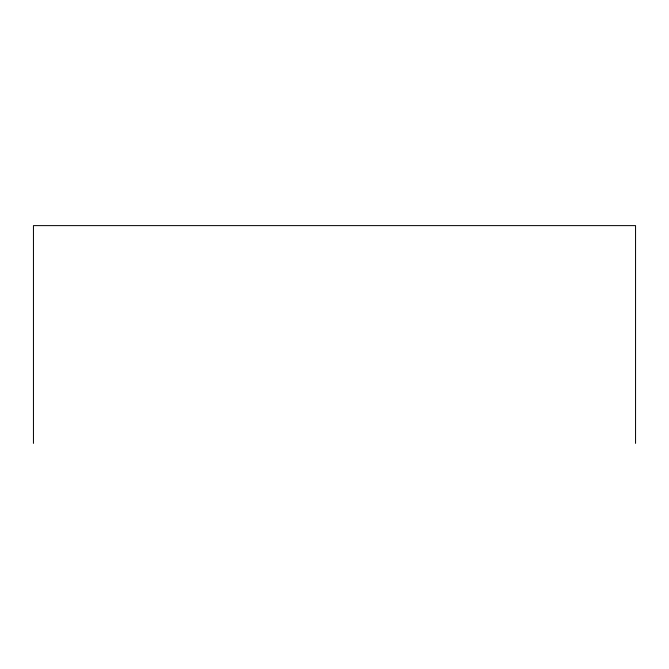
<?xml version="1.0" encoding="UTF-8"?>
<svg xmlns="http://www.w3.org/2000/svg" width="669" height="669" viewBox="0 0 669 669"><rect width="100%" height="100%" fill="white"/><g stroke="black" fill="none" stroke-linecap="round" stroke-linejoin="round"><path stroke-width="1" d="M635.55 443.388L635.55 225.612L33.45 225.612L33.45 443.388"/></g></svg>
